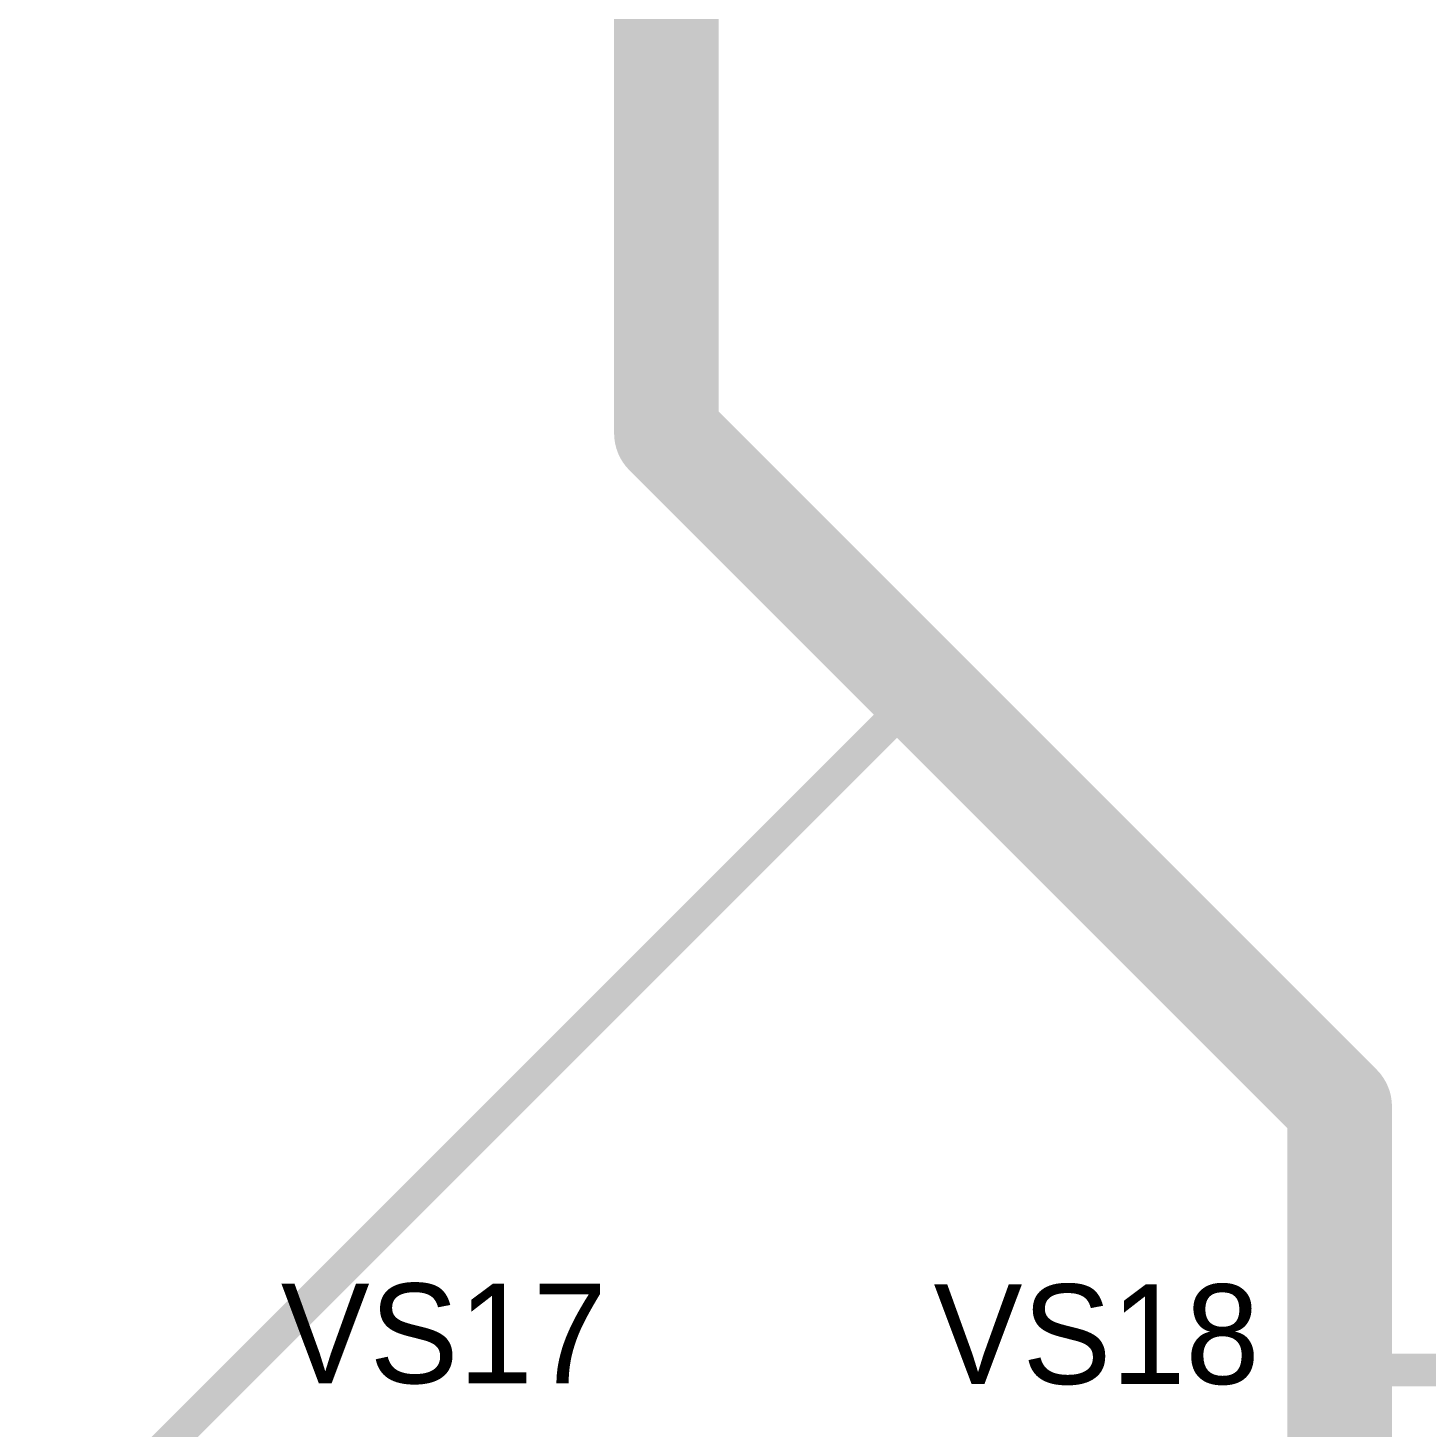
# Model space of a CAD drawing. Header units: millimetres. Extents: x 0 to 1769, y 431 to 1001.
# Drawn here: x 1341.53 to 1362.93, y 516.51 to 537.92 of the extents above; entities that cross this region are included whole.
import ezdxf

# ---------------------------------------------------------------- set-up
doc = ezdxf.new("R2010")
doc.units = ezdxf.units.MM
doc.layers.add('TopLayer', color=1, linetype='Continuous')
doc.layers.add('TopOverlay', color=2, linetype='Continuous')

msp = doc.modelspace()

# ---------------------------------------------------------------- linework, layer by layer
at = {"layer": 'TopLayer'}
for points, const_width in [([(1351.296, 531.721), (1351.296, 541.528)], 1.6), ([(1351.296, 531.721), (1355.212, 527.806)], 1.6), ([(1355.212, 527.806), (1361.592, 521.425)], 1.6), ([(1341.785, 514.379), (1355.212, 527.806)], 0.5), ([(1361.592, 517.388), (1361.592, 521.425)], 1.6), ([(1361.592, 492.093), (1361.592, 517.388)], 1.6), ([(1361.592, 517.388), (1361.6, 517.396)], 0.5), ([(1361.6, 517.396), (1366.995, 517.396)], 0.5)]:
    msp.add_lwpolyline(points, dxfattribs=dict(at, const_width=const_width))
for points, const_width in [([(1350.897, 531.721, 1), (1351.696, 531.721, 1)], 0.8), ([(1350.897, 531.721, 1), (1351.696, 531.721, 1)], 0.8), ([(1354.812, 527.806, 1), (1355.612, 527.806, 1)], 0.8), ([(1354.812, 527.806, 1), (1355.612, 527.806, 1)], 0.8), ([(1355.087, 527.806, 1), (1355.337, 527.806, 1)], 0.25), ([(1361.192, 521.425, 1), (1361.992, 521.425, 1)], 0.8), ([(1361.192, 521.425, 1), (1361.992, 521.425, 1)], 0.8), ([(1361.192, 517.388, 1), (1361.992, 517.388, 1)], 0.8), ([(1361.192, 517.388, 1), (1361.992, 517.388, 1)], 0.8), ([(1361.467, 517.388, 1), (1361.717, 517.388, 1)], 0.25), ([(1361.475, 517.396, 1), (1361.725, 517.396, 1)], 0.25), ([(1361.475, 517.396, 1), (1361.725, 517.396, 1)], 0.25)]:
    msp.add_lwpolyline(points, format="xyb", close=True, dxfattribs=dict(at, const_width=const_width))

# ---------------------------------------------------------------- texts
at = {"layer": 'TopOverlay'}
for s, p in [('VS17', (1345.4, 517.195)), ('VS18', (1355.382, 517.183))]:
    msp.add_text(s, height=1.524, dxfattribs=at).set_placement(p)

doc.saveas('drawing.dxf')
